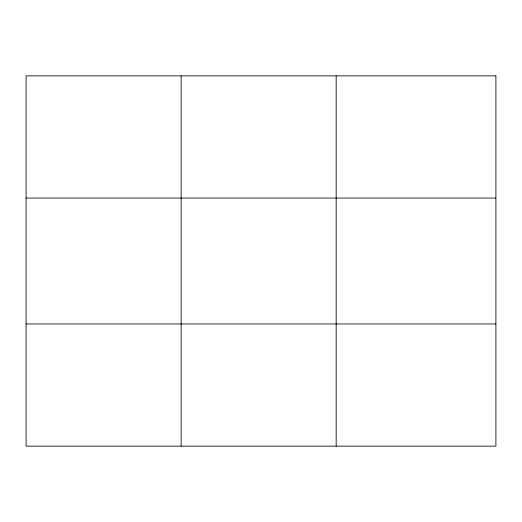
<?xml version="1.0" encoding="UTF-8"?>
<svg xmlns="http://www.w3.org/2000/svg" width="522" height="522" viewBox="0 0 522 522"><rect width="100%" height="100%" fill="white"/><g stroke="black" fill="none" stroke-linecap="round" stroke-linejoin="round"><path stroke-width="0.78" d="M181.134 75.86L181.134 446.14M336.168 75.86L336.168 446.14M26.1 198.053L495.9 198.053M26.1 323.947L495.9 323.947M495.9 75.86L495.9 446.14L26.1 446.14L26.1 75.86L495.9 75.86"/></g></svg>
